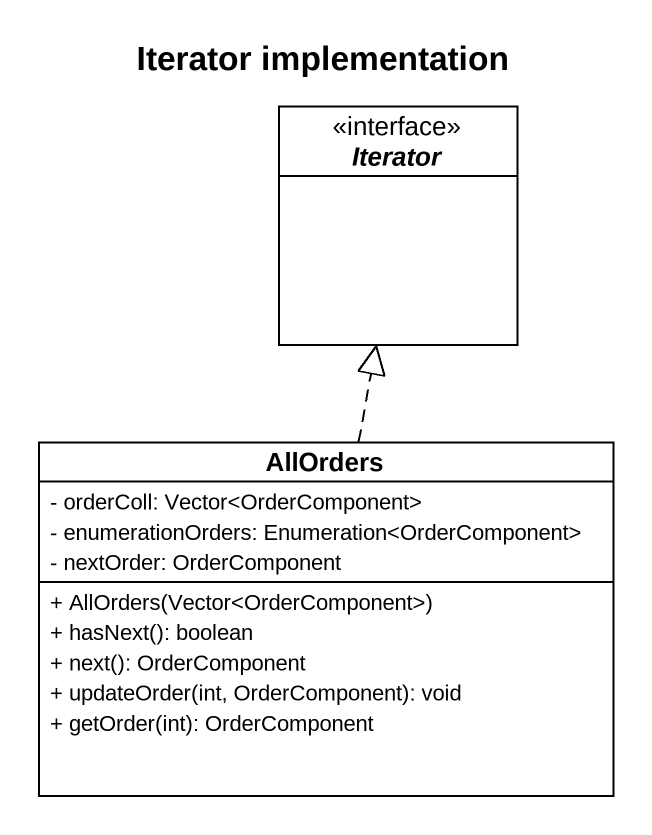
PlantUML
@startuml
title Iterator implementation
hide circle
hide empty members
skinparam classAttributeIconSize 0
interface Iterator
class AllOrders {
  - orderColl: Vector<OrderComponent>
  - enumerationOrders: Enumeration<OrderComponent>
  - nextOrder: OrderComponent
  + AllOrders(Vector<OrderComponent>)
  + hasNext(): boolean
  + next(): OrderComponent
  + updateOrder(int, OrderComponent): void
  + getOrder(int): OrderComponent
}
AllOrders .up.|> Iterator
@enduml
